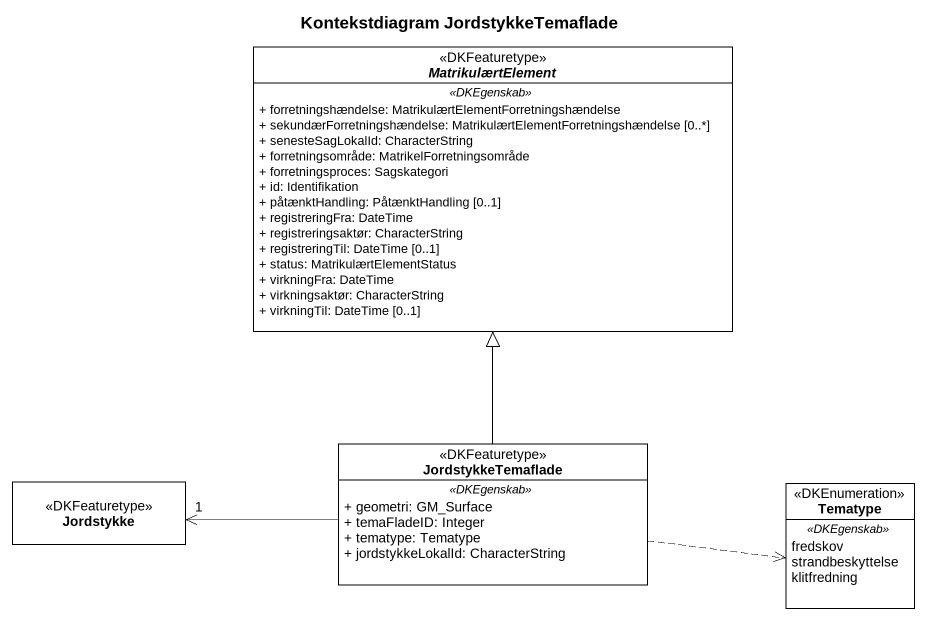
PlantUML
@startuml
title Kontekstdiagram JordstykkeTemaflade
hide circle
hide empty members
skinparam classAttributeIconSize 0
abstract class MatrikulærtElement <<DKFeaturetype>> {
  .. <<DKEgenskab>> ..
  + forretningshændelse: MatrikulærtElementForretningshændelse
  + sekundærForretningshændelse: MatrikulærtElementForretningshændelse [0..*]
  + senesteSagLokalId: CharacterString
  + forretningsområde: MatrikelForretningsområde
  + forretningsproces: Sagskategori
  + id: Identifikation
  + påtænktHandling: PåtænktHandling [0..1]
  + registreringFra: DateTime
  + registreringsaktør: CharacterString
  + registreringTil: DateTime [0..1]
  + status: MatrikulærtElementStatus
  + virkningFra: DateTime
  + virkningsaktør: CharacterString
  + virkningTil: DateTime [0..1]
}
class JordstykkeTemaflade <<DKFeaturetype>> {
  .. <<DKEgenskab>> ..
  + geometri: GM_Surface
  + temaFladeID: Integer
  + tematype: Tematype
  + jordstykkeLokalId: CharacterString
}
class Jordstykke <<DKFeaturetype>>
enum Tematype <<DKEnumeration>> {
  .. <<DKEgenskab>> ..
  fredskov
  strandbeskyttelse
  klitfredning
}
JordstykkeTemaflade -up-|> MatrikulærtElement
JordstykkeTemaflade -left-> "1" Jordstykke
JordstykkeTemaflade .right.> Tematype
@enduml
